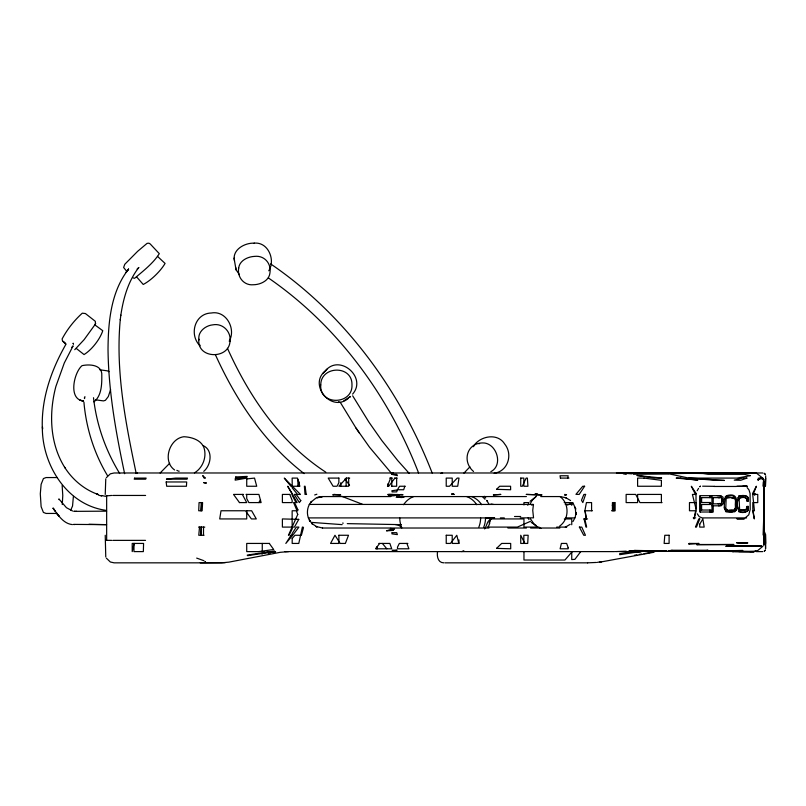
<?xml version="1.0" encoding="UTF-8"?>
<svg xmlns="http://www.w3.org/2000/svg" width="806" height="806" viewBox="0 0 806 806"><rect width="100%" height="100%" fill="white"/><g stroke="black" fill="none" stroke-linecap="round" stroke-linejoin="round"><path stroke-width="1.21" d="M133.977 543.435L133.967 551.606L143.347 551.606L143.579 543.435L132.214 543.435L132.214 551.606L134.118 543.435M201.147 535.265L201.147 527.094M201.168 510.762L201.157 502.591L199.062 502.591L198.709 510.762L202.155 510.762L202.588 502.591L201.792 502.591L201.037 510.762M348.676 478.089L348.676 486.25L338.903 486.25L346.459 478.089M437.547 551.606C436.721 556.2 437.94 562.88 443.824 562.84M764.259 487.439L764.249 486.25L763.292 486.25L763.292 481.857L764.259 481.232L763.353 535.265L764.269 486.25L764.068 535.265M203.505 535.265L203.525 527.094M765.69 478.089L765.438 486.25L765.69 475.782M724.332 503.76L725.34 496.698L730.83 495.66M747.222 506.43L747.071 508.929L746.296 509.755L739.596 509.563L739.142 499.136M73.396 496.405L72.54 506.047L70.565 510.46M106.039 539.617L106.382 540.322M229.992 341.543C231.423 331.598 222.597 322.904 212.844 324.848C205.48 325.483 197.359 331.941 199.011 339.991M230.002 341.391C228.985 359.597 196.714 359.164 198.87 339.245M748.24 506.43C749.892 512.676 742.81 512.757 738.639 511.699M613.85 510.762L614.142 502.591M723.466 501.795L723.022 497.131L720.715 495.72M200.875 535.265L201.299 527.094M396.612 494.421L399.373 494.652L399.282 495.166L388.552 495.166L388.603 494.421M763.292 486.25L763.776 480.326L761.066 478.089M199.525 527.094L198.77 535.265L204.009 535.265M120.296 319.377C115.369 371.183 125.625 422.938 136.194 473.434M62.264 504.506L62.777 495.499L62.143 485.474M723.415 502.4L723.294 503.297M120.245 319.791L120.85 315.116M234.486 260.741C231.876 249.739 244.903 242.576 254.394 243.19M490.854 471.651C503.075 465.525 497.272 445.073 484.789 443.048C467.289 441.275 461.274 461.183 473.555 471.49M136.486 276.75L143.236 284.468C151.145 280.367 160.575 271.108 165.079 263.431L157.553 256.409M724.231 499.649C725.42 495.892 731.435 497.776 734.508 498.048C736.311 500.123 734.991 503.508 735.374 506.027C736.956 512.052 724.07 512.294 724.151 507.327M120.789 315.539C123.056 299.973 127.277 284.296 136.164 271.118L138.713 267.642M262.111 554.246L262.262 553.299L274.554 550.941M736.18 509.724C737.117 501.332 738.356 492.083 726.186 495.791M352.665 395.796L369.077 422.374L381.792 440.489L397.791 460.629L409.176 473.324M84.912 396.623L84.499 398.567L84.439 397.519M111.691 495.448L106.06 495.881A1.34 0.786 29.1 0 0 106.039 496.143L106.049 496.264M95.43 323.851L95.33 321.322L85.406 313.544L82.272 313.191C74.233 320.466 67.21 329.352 62.122 338.933L62.425 340.646L65.84 344.434C51.503 369.591 41.368 398.144 42.305 427.472M110.603 389.58L108.306 396.562L105.405 400.32L103.49 400.904L95.491 399.826M205.339 562.145L205.48 561.611L204.291 562.366M738.024 497.806C736.059 505.715 737.027 516.606 747.746 511.014M490.28 520.716L490.622 519.386L489.212 523.154L489.776 522.026M736.15 509.845L735.999 510.349M584.058 518.933L586.033 527.094L586.637 527.094L584.773 518.933M723.214 503.679L721.32 505.694A13.793 8.705 88.2 0 1 720.574 505.795L712.02 505.825M105.767 478.845L105.233 494.421M404.824 486.25L403.675 489.746L397.459 489.746L399.564 486.25L405.156 486.25M738.054 497.715L739.162 496.164M739.273 498.642C741.429 496.879 748.401 496.526 747.162 501.1M748.008 510.5L748.391 506.43L746.94 506.43L746.044 509.704M390.598 478.089L387.474 486.25L388.764 486.25L394.92 478.089M567.686 478.089L568.17 475.782L560.019 475.782L560.502 478.089M735.969 510.42L734.921 511.629M488.033 527.396L489.746 523.316M527.759 505.241L528.524 503.569M697.17 490.743L698.55 488.386M74.757 349.693L84.177 339.588L95.058 324.566M94.836 324.999L95.682 323.387M473.162 446.736C479.288 436.167 497.483 432.258 504.697 444.025C513.13 454.312 508.042 471.45 494.159 473.233M530.318 503.669L532.141 500.355L536.514 496.103M352.605 394.104C367.345 377.5 339.588 353.532 325.433 370.78C307.832 384.815 331.709 413.135 348.474 398.235M229.206 341.21C236.269 329.11 226.345 310.189 211.323 313.01C195.123 313.302 189.027 333.825 199.284 345.028M258.786 502.591L260.529 499.74M268.771 270.776C275.723 260.197 268.257 241.629 254.112 243.16M106.352 477.676L110.351 473.817L114.12 472.981L762.869 472.981M179.194 471.167L178.448 471.137M757.267 550.75L756.673 551.264M572.975 521.532L575.202 517.291L576.068 512.535L575.897 514.601L575.202 507.216L575.756 509.221L573.217 503.428M654.895 551.606L644.004 553.672M128.446 269.275C110.896 291.843 108.195 321.866 108.024 349.461C108.488 391.373 115.963 432.832 124.638 473.706M379.646 543.435L375.606 548.795L391.716 548.795L389.842 543.435L378.82 543.435M580.743 551.606L574.89 559.354L571.746 559.566L571.746 551.606M392.089 472.981L393.378 473.092L392.683 472.981M530.056 501.241L535.647 496.99M726.166 498.36L725.773 508.455M572.22 551.606L564.935 560.029L523.96 560.029L523.96 551.606M612.248 505.312L614.605 502.591M754.748 494.421L755.353 493.715M720.342 503.377L718.156 503.831M326.954 369.178L322.823 373.581M463.954 473.092L469.908 466.865M160.132 472.991L169.663 463.299M726.216 498.299L730.045 497.645M762.939 546.236L757.076 551.092M531.759 505.181L532.806 504.425M71.663 347.436L73.114 345.875L64.299 362.972L55.926 386.326C48.723 413.236 49.76 443.814 65.004 467.863L64.641 467.279C72.419 479.57 84.096 489.494 97.858 494.38L96.901 494.038L98.05 494.39M349.653 397.287L350.489 396.471L343.87 400.773M203.767 471.349C211.101 465.253 213.318 450.282 203.344 445.708M137.101 269.073L138.793 267.542M721.451 503.73L722.216 499.821A3.617 2.267 90 0 0 722.156 499.216L720.594 495.992L717.169 495.66M306.179 494.421L305.091 486.25L304.386 486.25L305.021 494.421L306.582 494.421M559.707 526.046C569.298 519.336 569.53 503.538 560.079 496.607M570.205 524.313L565.852 526.872M93.97 401.872C101.546 395.897 101.899 384.583 101.788 375.697C102.654 364.745 89.788 363.969 82.041 365.652C73.9 372.443 67.885 399.716 83.512 400.935L80.268 400.29M194.448 472.87C202.86 467.893 207.071 456.72 203.878 447.461C200.775 439.834 191.455 437.074 183.949 436.731C169.421 438.373 162.097 461.213 174.58 469.958M393.378 494.431L388.563 494.421L402.869 494.924C405.166 493.504 377.561 496.627 394.567 495.73L393.489 494.592L395.262 494.421M760.481 478.089L757.66 479.741L761.872 478.442L761.378 477.555M721.229 503.861L712.02 503.831M739.193 496.153C743.122 494.683 749.953 495.237 748.28 501.1L746.87 501.1L746.789 499.297M461.727 551.606L463.813 550.689M530.479 521.321L517.361 527.094L487.408 527.094M567.424 505.04L572.985 502.591M473.485 446.05L474.15 445.768M478.905 443.784L479.57 443.512M74.313 511.165L73.809 511.357L106.604 511.165M734.669 511.76L726.005 511.891M745.389 517.704L748.774 514.832L750.205 509.473L750.074 493.463L748.996 489.927L747.122 487.58M314.693 494.955L316.869 494.249M599.845 562.145L601.639 561.611L597.367 562.366M402.537 497.443L404.128 497.04M135.569 473.424L137.352 472.981M440.761 473.424L442.605 472.981M653.706 552.301L600.289 562.084M738.598 495.992L744.633 495.72L747.273 496.556A2.529 1.562 -90 0 1 747.958 498.078L748.119 501.1M634.493 555.233L636.871 554.84M639.249 554.447L641.626 554.054M268.186 553.259L270.615 552.856M273.043 552.463L275.471 552.07M269.506 551.606L247.23 555.133L247.583 555.687L274.443 551.606M633.153 551.606L619.602 553.742L619.754 554.679L640.458 551.606M702.661 551.193L742.84 550.508L662.189 551.395M106.352 558.145L110.351 562.004L114.12 562.84L221.549 562.84L228.854 562.145L280.297 552.301L288.578 551.606M745.61 509.835C733.571 515.377 735.163 490.693 746.568 498.511M632.015 551.606L636.7 550.972M732.15 509.866L729.309 510.027M596.39 562.447L587.514 562.84M626.191 551.183L615.522 551.606M322.46 496.567L317.292 497.534L322.46 496.567L390.9 496.567M322.561 496.567L315.851 498.179L310.965 502.088L311.6 501.403C306.582 506.722 306.048 515.407 310.159 521.411L309.393 520.142L312.335 523.92L311.922 523.568L317.111 526.973L315.871 526.449L322.561 528.021M734.8 551.455L756.149 551.395L749.872 551.576M718.569 505.825L720.413 505.493L721.572 504.183L721.844 498.259L720.614 497.645L712.02 497.645M718.176 497.645L719.637 497.735M730.982 495.66C737.712 494.783 737.762 512.485 731.294 512.012M726.589 472.981L623.542 472.981M747.162 486.189L736.734 486.34L747.091 486.25L742.85 486.25M491.559 517.865L485.524 517.905A22.467 20.221 90 0 1 483.771 527.043M200.241 562.84L225.206 562.669M488.547 517.895L486.28 517.905L487.036 517.905M736.271 472.991L732.785 473.001L756.129 473.193L754.215 472.981M284.881 551.606L614.646 551.606M627.461 472.991L624.227 472.991L628.468 473.203L616.449 473.001L663.64 473.122M57.236 477.555L46.063 477.555L43.413 478.573L41.126 484.335L40.3 493.856L41.126 506.672L43.413 512.425L46.063 513.442L57.236 513.442M349.693 478.089L346.137 478.089L346.127 486.25M389.721 478.089L392.2 478.089M394.668 478.089L397.146 478.089M560.321 478.089L568.935 478.089M759.212 478.089L761.68 478.089M391.656 486.25L396.653 486.25L396.653 478.089M714.106 486.461L736.352 486.461M537.592 493.756L535.144 493.756L536.464 494.421M243.523 494.421L233.518 494.421L239.483 502.591M246.021 494.421L258.917 494.421L261.114 502.591L248.853 502.591L246.717 498.571L246.717 494.421M112.759 495.448L145.594 495.448M396.481 496.567L526.409 496.567M540.715 496.567L559.858 496.567M239.422 502.591L246.717 502.591L242.344 494.421M528.998 502.591L523.96 502.591L523.96 504.929M564.2 502.591L571.746 502.591L571.746 505.312M662.058 502.591L639.944 502.591L635.733 494.421L626.141 494.421L626.141 502.591L637.606 502.591L637.606 494.421L661.394 494.421L661.394 502.591M309.222 504.425L533.471 504.455L532.746 510.319L533.532 517.835L520.233 517.905M565.228 504.425L572.028 504.425M592.43 510.762L584.944 510.762L586.254 518.933M611.613 510.762L615.129 510.762L615.129 502.591L612.439 502.591L612.439 510.762M514.52 516.505L520.686 516.505M308.416 517.905L494.642 517.905A8.987 8.09 90 0 0 487.076 523.698A25.893 23.303 -90 0 1 484.638 528.938M500.375 517.905L504.294 517.905M565.399 517.905L574.819 517.905M693.22 517.905L695.699 517.905M746.638 517.905L702.177 517.905L699.245 516.686L697.23 513.785M491.267 518.933L523.96 518.933L523.96 527.094L539.053 527.094M564.331 518.933L571.746 518.933L571.746 524.766M583.876 518.933L587.574 518.933M74.263 524.646L73.628 524.394L106.604 524.646M401.257 524.646L347.275 523.628M198.538 527.094L204.795 527.094M556.654 527.094L566.719 527.094M322.46 528.021L488.96 528.021M507.911 528.021L526.409 528.021M530.62 528.021L559.858 528.021M765.549 535.265L765.559 548.795L765.438 535.265L765.64 543.435M106.432 540.342L111.681 540.373M112.79 540.373L145.543 540.373M269.567 543.435L246.717 543.435L246.717 551.606L258.736 551.606L273.708 549.511L269.275 543.435M407.886 543.435L399.343 543.435L397.509 547.093L397.489 548.795L408.904 548.795L406.889 543.435M738.85 551.596L754.184 551.606L709.28 551.264M264.469 551.606L262.262 551.606L262.262 543.435M268.882 551.606L275.592 551.606M619.532 551.606L640.76 551.606M756.26 551.606L762.758 551.606M444.962 562.84L587.634 562.84M657.867 473.062L624.237 472.991L660.023 473.082M754.92 473.011L732.13 472.981M703.537 473.253L738.175 473.313L701.583 473.273M733.47 551.606L732.543 551.606L754.184 551.606L708.706 551.264M724.755 472.991L735.707 473.132L721.491 473.011M106.412 524.646L88.942 524.293M94.614 324.707L102.765 330.712C100.065 339.195 91.652 349.945 84.046 354.569L76.479 348.595M702.641 486.189L714.448 486.34M342.127 524.635L311.831 522.419M714.247 551.344L716.947 551.385M730.327 512.012L725.531 511.175L724.302 506.4A98.06 61.145 90 0 0 724.342 503.76M75.875 511.165L76.409 511.347M623.199 473.193L631.692 473.827M396.129 497.141L402.123 497.564M338.54 401.761L340.404 402.547L356.04 428.117L369.541 447.249L391.817 473.716M729.108 550.871L731.657 551.395L728.05 550.78M72.429 524.605C63.251 523.719 57.931 514.822 53.055 508.072L55.231 511.185L53.166 508.314M493.403 504.425L490.965 504.022M730.982 497.645L733.752 498.571M560.815 496.667L566.275 497.886L565.661 497.614L570.567 500.536M72.57 510.994L66.435 507.689L58.878 498.894L59.05 499.609M727.969 510.027L725.843 508.818M99.773 369.803L107.44 370.861L109.012 371.697M105.576 510.279C66.999 504.737 42.587 465.314 42.345 428.429M623.27 473.797L626.202 474.381M80.116 400.26L83.411 401.045M102.604 495.7L105.173 496.244M756.673 473.324L762.617 478.029M98.302 495.025L101.566 496.053M362.418 504.254L341.613 496.274M196.664 558.095L203.948 560.714M101.274 495.509L102.11 495.801M536.464 525.653L531.255 522.439M565.318 527.064L565.943 527.326M539.385 527.799L540.957 528.484M176.846 470.321L177.723 470.805M133.091 277.879L134.582 278.332C143.267 270.927 153.311 263.24 159.296 253.658L150.188 243.936L148.939 243.19L147.065 243.372L137.645 251.321L124.779 264.287L123.62 267.521L126.713 271.269M325.775 472.165C280.095 442.413 249.225 396.582 227.453 348.303M270.635 263.905C344.666 314.39 399.907 389.953 432.187 473.041M268.398 277.949C337.11 325.271 388.663 395.504 418.586 472.971M537.481 526.953L534.569 524.787L530.318 518.671M304.144 473.596C264.358 443.018 235.946 400.028 215.414 354.751M387.636 494.421L388.552 495.166M65.487 343.507L63.17 341.522L65.931 343.9M482.512 496.627L485.01 499.236M239.473 274.685L236.057 269.829L234.042 258.122M484.275 496.295L485.706 497.886M382.387 543.435L386.82 548.795M487.539 501.463L486.683 500.375L489.171 504.496M344.988 478.885L349.532 485.293M356.03 428.087L359.325 433.003M764.058 530.862L765.7 534.841M119.691 473.505C105.334 449.939 96.508 424.47 93.506 397.711M107.52 475.651C94.101 453.395 86.131 427.976 83.925 402.113M528.978 519.568L528.111 517.946M105.767 556.976L105.233 535.265M376.805 546.851L377.399 548.795M754.648 494.421C755.051 496.929 753.741 492.214 754.245 494.421M199.969 345.049L200.11 345.804M342.903 522.852L342.983 523.527M586.486 518.933L584.985 510.158L586.436 502.591L591.584 502.591L591.584 510.762M235.614 267.219L236.057 269.829M387.767 483.922L387.978 486.25M391.736 478.089L391.787 486.25M376.462 547.586L376.473 548.795M340.797 482.754L340.797 486.25M758.285 478.089L758.285 480.416M713.219 497.645L713.219 503.831M713.219 505.825L713.219 512.012L700.001 512.012L700.001 495.66L718.579 495.66A76.066 47.635 -77.4 0 1 720.715 495.761M711.92 495.66L712.02 512.012M710.942 495.66L710.942 497.645L701.23 497.645L701.23 502.511L710.57 502.511L710.57 504.496L701.23 504.496L701.23 510.027L710.942 510.027L710.942 512.012M709.874 495.66L709.874 497.645M709.874 510.027L709.874 512.012M709.522 502.511L709.522 504.496M701.613 497.645L701.613 502.511M701.613 504.496L701.613 510.027M700.253 495.66L700.253 512.012M696.273 502.591L696.273 508.918M613.991 502.591L613.991 510.762M458.936 539.939L458.936 543.435M299.066 481.847L299.066 486.25M297.908 479.248L297.908 486.25M106.654 495.448L106.654 540.373M395.595 524.646A8.987 8.09 -90 0 1 401.831 527.91M471.55 496.546A22.467 20.221 90 0 1 481.666 504.707M466.654 496.546A22.467 20.221 90 0 1 476.759 504.707M480.628 517.905A22.467 20.221 90 0 1 478.875 527.043M401.509 527.043A22.467 20.221 90 0 1 399.756 517.905M403.615 504.707A22.467 20.221 90 0 1 413.73 496.546M166.177 481.968L166.681 486.25L186.428 486.25L186.69 481.968L166.177 481.968M246.717 510.762L246.717 518.933L219.706 518.933L221.015 510.762L245.437 510.762L251.401 518.933L256.298 518.933L251.643 510.762L246.717 510.762M446.232 535.265L446.222 543.435L450.423 543.435L456.811 535.265L458.805 543.435L452.206 543.435L452.216 535.265L446.232 535.265M496.556 548.372L510.712 548.795L510.682 543.435L501.685 543.435L496.556 548.372M496.526 489.333L510.631 489.746L510.581 486.25L499.69 486.25L496.526 489.333M520.747 478.089L520.736 486.25L522.359 486.25L526.127 478.089L527.356 478.089L527.93 486.25L523.84 486.25L523.829 478.089L520.747 478.089M523.829 541.31L523.829 543.435L520.736 543.435L520.736 535.265L524.847 543.435L527.708 543.435L528.162 535.265L523.84 535.265L523.829 541.31M669.111 535.265L669.101 543.425L664.134 543.435L664.799 535.265L669.111 535.265M292.165 493.574L292.155 495.035L295.983 502.591L297.112 502.591L287.702 486.25L292.165 493.574M452.247 483.358L452.226 486.25L457.707 486.25L459.007 478.089L457.214 478.089L449.516 486.25L446.232 486.25L446.222 478.089L452.226 478.089L452.247 483.358M744.17 518.802L737.087 518.822L744.17 518.802M292.205 538.458L292.175 543.435L298.784 543.435L302.381 527.094L303.046 527.094L303.509 527.618L301.384 535.265L294.956 535.265L292.205 538.458M338.883 478.089L338.852 482.764L337.029 486.25L333.1 486.25L328.213 478.089L338.883 478.089M338.893 535.265L338.873 543.435L330.551 543.435L334.964 535.265L340.192 543.435L345.371 543.435L348.504 535.265L338.893 535.265M568.17 547.606L568.17 548.795L560.12 548.795L561.389 543.435L566.638 543.435L568.17 547.606M699.769 518.933L696.444 527.094L695.467 527.094L698.762 518.933L699.769 518.933M238.687 268.116C237.014 277.183 244.097 285.667 253.215 284.76C260.247 284.73 269.103 280.82 269.939 273.002C271.531 263.24 264.116 255.17 254.474 256.389C247.734 256.711 239.442 260.63 238.687 268.116M699.719 524.212L699.699 527.094L704.172 527.094L702.862 518.933L699.719 524.212M292.225 485.917L292.205 487.852L297.545 494.421L300.477 494.421L284.266 478.089L290.906 486.25L299.892 486.25L297.424 478.089L292.155 478.089L292.225 485.917M320.748 384.946C319.236 405.912 353.099 405.096 351.97 384.643C352.303 364.846 320.758 365.632 320.748 384.946M752.713 510.762L754.315 518.933L752.814 508.918L752.814 502.591L757.751 502.591L757.751 494.421L752.754 494.421L752.683 493.312L756.36 486.25L752.814 495.448L754.436 510.762L752.713 510.762M661.585 478.029L654.371 478.079L636.881 475.48L661.585 478.029M297.807 509.614L297.736 510.762L297.031 510.762L293.616 502.591L294.603 502.591L297.807 509.614M246.747 478.925L246.717 486.25L256.721 486.25L254.525 478.089L246.747 478.925M696.162 493.494L696.092 494.421L692.414 494.421L696.021 508.918L694.037 518.933L696.162 510.762L689.473 510.762L689.473 502.591L696.021 502.591L696.021 495.448L691.326 486.25L696.162 493.494M764.048 543.435L763.806 545.239L763.846 494.421L764.108 543.435M235.382 478.522L235.161 480.144L246.817 478.089L235.382 478.522M392.079 532.685L391.918 533.864L397.378 534.62L396.703 532.685L392.079 532.685M500.697 494.421L493.423 494.924L500.697 494.421M699.779 486.683L700.434 486.25L699.779 486.683M391.978 474.381L397.429 475.691L396.834 474.381L391.978 474.381M235.775 476.951L235.493 478.089L238.757 478.089L246.999 477.021L247.2 476.396L235.775 476.951M585.609 494.421L582.819 502.591L581.499 500.244L583.907 494.421L585.609 494.421M166.479 479.137L187.032 479.187L187.466 478.089L175.718 478.089L166.479 479.137M202.88 475.792L204.059 478.089L205.409 478.089L202.88 475.792M134.602 478.149L134.259 479.187L145.685 479.187L146.138 478.089L134.602 478.149M390.426 528.444L393.278 530.368L386.517 530.862L390.023 529.663L393.721 529.663L394.567 528.847L390.426 528.444M397.378 489.967L396.703 491.892L392.079 491.892L391.918 490.723L397.378 489.967M764.34 551.103L765.317 550.206L764.34 551.103M297.746 514.43L288.437 535.265L289.042 535.265L292.155 528.938L292.145 510.762L296.286 510.762L297.746 514.43M300.789 500.617L299.358 502.591L294.19 494.421L296.205 494.421L300.789 500.617M298.744 519.356L294.442 527.094L282.392 527.094L282.392 518.933L298.744 519.356M689.16 543.435L688.707 544.211L699.024 543.476L689.16 543.435M291.057 535.265L285.828 543.435L292.195 535.93L292.175 533.522L296.286 527.094L298.915 527.094L292.699 535.265L291.057 535.265M736.654 542.75L740.734 543.435L747.817 542.912L736.654 542.75M584.612 486.25L579.171 494.421L575.937 494.35L582.768 486.25L584.612 486.25M126.129 272.368L128.567 269.133L126.129 272.368M579.363 527.094L583.756 535.265L585.458 535.265L581.771 527.094L579.363 527.094M566.527 494.713L564.885 495.519L564.643 494.421L566.527 494.713M396.844 550.206L392.673 551.213L392.23 550.206L396.844 550.206M526.338 494.421L541.813 494.924L526.338 494.421M334.016 494.421L332.717 494.924L340.676 494.924L334.016 494.421M746.9 478.089L740.714 480.285L734.236 480.144L742.467 478.089L746.9 478.089M697.744 544.503L696.767 544.725L733.923 544.513L697.744 544.503M728.342 545.753L725.773 546.327L761.66 546.387L761.589 545.753L728.342 545.753M454.01 494.41L451.672 494.421L451.652 493.715L453.476 493.715L454.01 494.41M750.255 475.651L737.107 478.089L688.787 478.089L715.587 480.366L724.382 480.436L687.992 477.908L668.355 473.737L690.893 473.313L703.154 473.505L708.091 474.321L744.281 474.321L750.255 475.651M671.902 550.256L668.748 550.81L704.172 550.951L708.091 550.256L671.902 550.256M634.906 550.397L629.647 551.264L666.784 551.113L634.906 550.397M629.607 551.264L665.484 551.304L629.607 551.264M628.589 551.334L641.284 551.596L628.589 551.334M668.234 473.716L633.153 473.817L668.234 473.716M764.29 473.354L765.317 474.381L764.29 473.354M644.004 478.089L637.606 478.089L637.606 486.25L661.394 486.25L661.394 480.326L644.004 478.089M680.778 478.089L676.184 478.089L697.825 480.094L680.778 478.089M289.797 494.421L282.392 494.421L282.392 502.591L292.145 502.591L292.145 500.345L289.797 494.421M756.149 551.395L755.242 550.78L756.078 551.344M204.17 482.683L203.636 482.613L206.447 483.026L204.17 482.683M73.134 343.326L73.427 343.961L73.134 343.326M763.473 479.026L762.667 478.079L763.977 479.902L763.473 479.026M57.196 513.865L56.702 513.251L59.13 516.273L57.196 513.865M42.557 429.044L42.446 426.898L42.557 429.044"/></g></svg>
